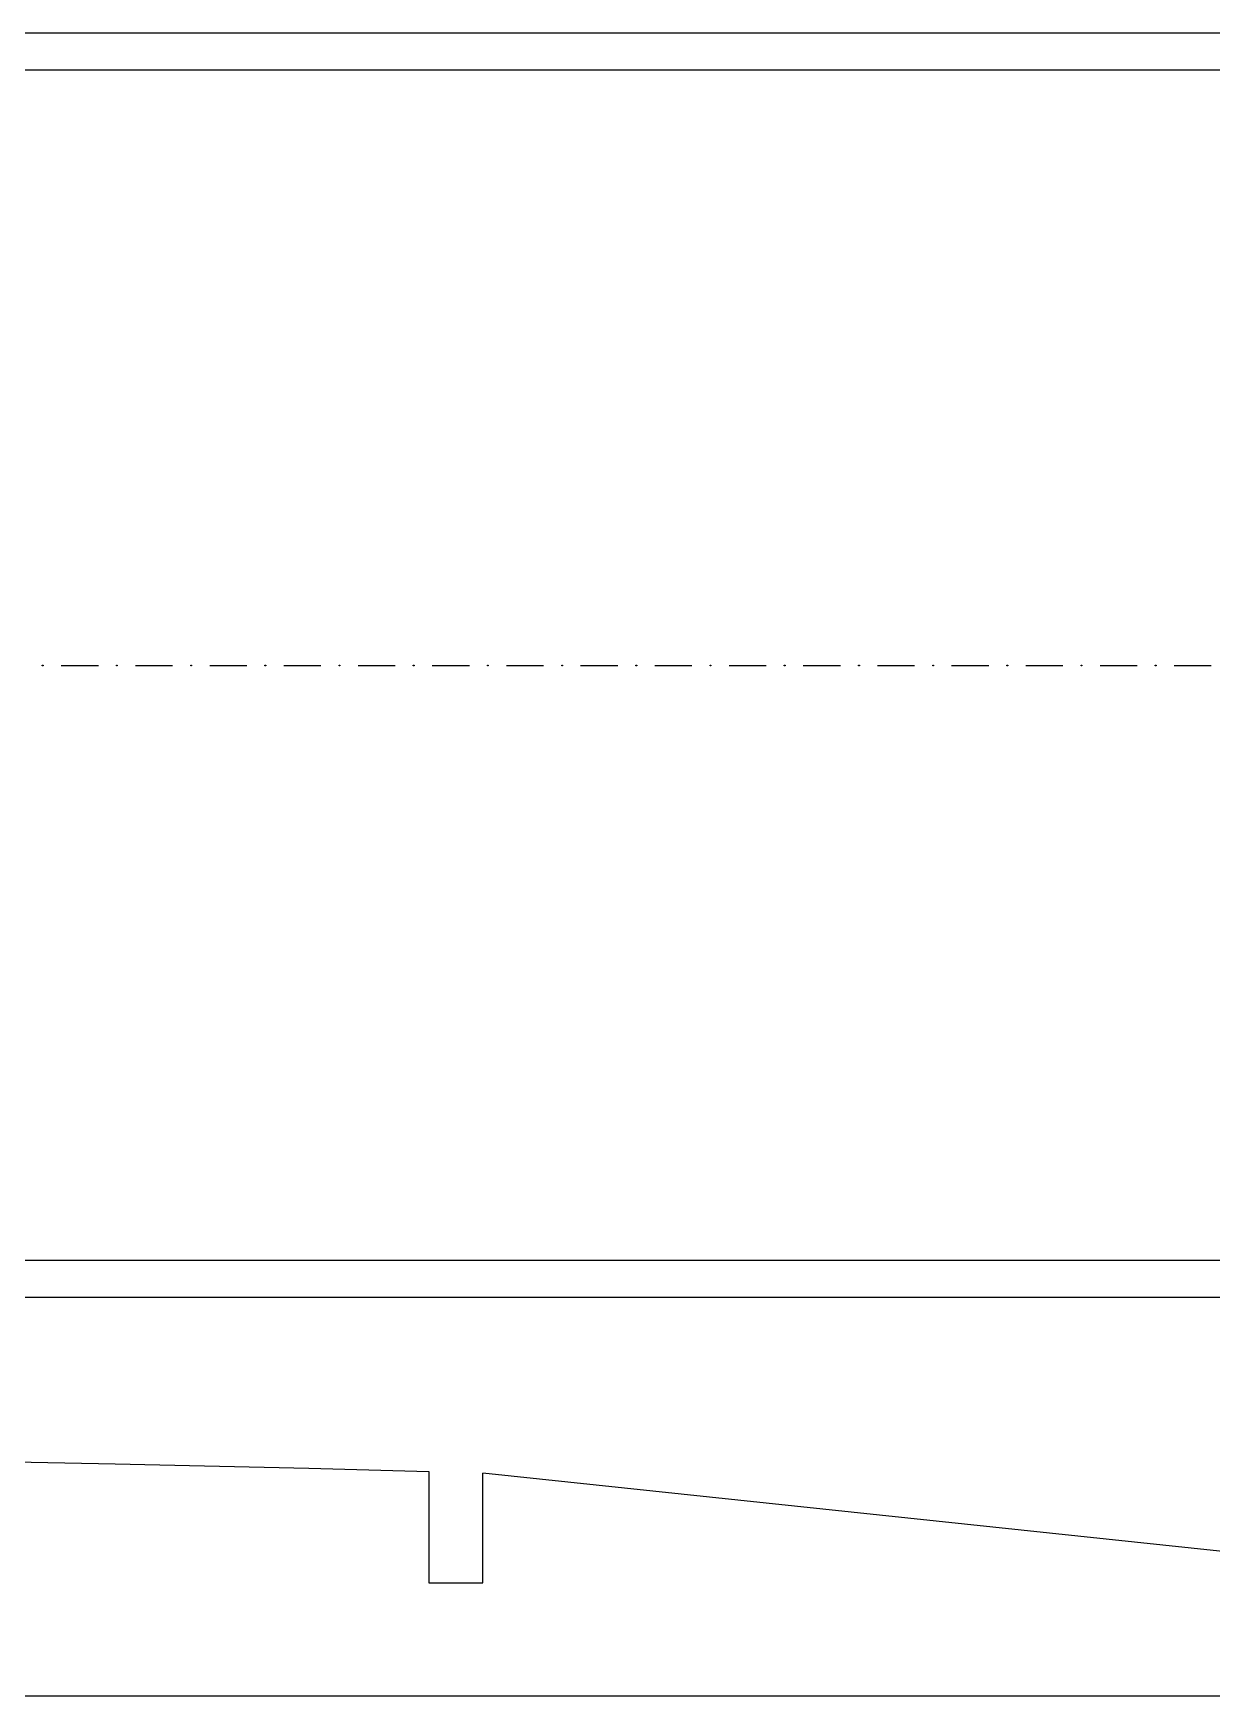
# Model space of a CAD drawing. Header units: feet. Extents: x 0 to 17916, y -1 to 10932.
# Drawn here: x 1649 to 3238, y 471 to 2713 of the extents above; entities that cross this region are included whole.
import ezdxf

# ---------------------------------------------------------------- set-up
doc = ezdxf.new("R2010")
doc.units = ezdxf.units.FT
doc.header["$MEASUREMENT"] = 0

msp = doc.modelspace()

# ---------------------------------------------------------------- linework, layer by layer
at = {"color": 7}
for p, q in [((7591.6, 2712.7), (1011.3, 2712.7)), ((7591.6, 1007.9), (1011.3, 1007.9)), ((1497.5, 788.9), (1759.8, 783.9)), ((1759.8, 783.9), (2020.9, 777.8)), ((2020.9, 777.8), (2182.6, 773.4)), ((2182.6, 773.4), (2182.6, 623.3)), ((2255.4, 623.3), (2255.4, 771.1)), ((3537.4, 635.6), (2255.4, 771.1)), ((2182.6, 623.3), (2255.4, 623.3)), ((515.6, 471.1), (4681.5, 471.1))]:
    msp.add_line(p, q, dxfattribs=at)
at = {"color": 82}
for p, q in [((7591.6, 2662.7), (965.7, 2662.7)), ((7591.6, 1057.9), (965.7, 1057.9))]:
    msp.add_line(p, q, dxfattribs=at)
at = {"color": 5}
for p, q in [((1661.4, 1860.8), (1662.5, 1860.8)), ((1661.4, 1859.7), (1661.4, 1860.8)), ((1662.5, 1860.8), (1662.5, 1859.7)), ((1761.4, 1860.8), (1762.5, 1860.8)), ((1761.4, 1859.7), (1761.4, 1860.8)), ((1762.5, 1860.8), (1762.5, 1859.7)), ((1861.4, 1860.8), (1862.6, 1860.8)), ((1861.4, 1859.7), (1861.4, 1860.8)), ((1862.6, 1860.8), (1862.6, 1859.7)), ((1961.5, 1860.8), (1962.6, 1860.8)), ((1961.5, 1859.7), (1961.5, 1860.8)), ((1962.6, 1860.8), (1962.6, 1859.7)), ((2061.5, 1860.8), (2062.6, 1860.8)), ((2061.5, 1859.7), (2061.5, 1860.8)), ((2062.6, 1860.8), (2062.6, 1859.7)), ((2161.5, 1860.8), (2162.6, 1860.8)), ((2161.5, 1859.7), (2161.5, 1860.8)), ((2162.6, 1860.8), (2162.6, 1859.7)), ((2261.5, 1860.8), (2262.6, 1860.8)), ((2261.5, 1859.7), (2261.5, 1860.8)), ((2262.6, 1860.8), (2262.6, 1859.7)), ((2361.6, 1860.8), (2362.7, 1860.8)), ((2361.6, 1859.7), (2361.6, 1860.8)), ((2362.7, 1860.8), (2362.7, 1859.7)), ((2461.6, 1860.8), (2462.7, 1860.8)), ((2461.6, 1859.7), (2461.6, 1860.8)), ((2462.7, 1860.8), (2462.7, 1859.7)), ((2561.6, 1860.8), (2562.7, 1860.8)), ((2561.6, 1859.7), (2561.6, 1860.8)), ((2562.7, 1860.8), (2562.7, 1859.7)), ((2661.6, 1860.8), (2662.7, 1860.8)), ((2661.6, 1859.7), (2661.6, 1860.8)), ((2662.7, 1860.8), (2662.7, 1859.7)), ((2761.7, 1860.8), (2762.8, 1860.8)), ((2761.7, 1859.7), (2761.7, 1860.8)), ((2762.8, 1860.8), (2762.8, 1859.7)), ((2861.7, 1860.8), (2862.8, 1860.8)), ((2861.7, 1859.7), (2861.7, 1860.8)), ((2862.8, 1860.8), (2862.8, 1859.7)), ((2961.7, 1860.8), (2962.8, 1860.8)), ((2961.7, 1859.7), (2961.7, 1860.8)), ((2962.8, 1860.8), (2962.8, 1859.7)), ((3061.7, 1860.8), (3062.8, 1860.8)), ((3061.7, 1859.7), (3061.7, 1860.8)), ((3062.8, 1860.8), (3062.8, 1859.7)), ((3161.7, 1860.8), (3162.9, 1860.8)), ((3161.7, 1859.7), (3161.7, 1860.8)), ((3162.9, 1860.8), (3162.9, 1859.7)), ((1662.5, 1859.7), (1661.4, 1859.7)), ((1687, 1860.3), (1737, 1860.3)), ((1762.5, 1859.7), (1761.4, 1859.7)), ((1787, 1860.3), (1837, 1860.3)), ((1862.6, 1859.7), (1861.4, 1859.7)), ((1887, 1860.3), (1937, 1860.3)), ((1962.6, 1859.7), (1961.5, 1859.7)), ((1987, 1860.3), (2037, 1860.3)), ((2062.6, 1859.7), (2061.5, 1859.7)), ((2087.1, 1860.3), (2137.1, 1860.3)), ((2162.6, 1859.7), (2161.5, 1859.7)), ((2187.1, 1860.3), (2237.1, 1860.3)), ((2262.6, 1859.7), (2261.5, 1859.7)), ((2287.1, 1860.3), (2337.1, 1860.3)), ((2362.7, 1859.7), (2361.6, 1859.7)), ((2387.1, 1860.3), (2437.1, 1860.3)), ((2462.7, 1859.7), (2461.6, 1859.7)), ((2487.1, 1860.3), (2537.2, 1860.3)), ((2562.7, 1859.7), (2561.6, 1859.7)), ((2587.2, 1860.3), (2637.2, 1860.3)), ((2662.7, 1859.7), (2661.6, 1859.7)), ((2687.2, 1860.3), (2737.2, 1860.3)), ((2762.8, 1859.7), (2761.7, 1859.7)), ((2787.2, 1860.3), (2837.2, 1860.3)), ((2862.8, 1859.7), (2861.7, 1859.7)), ((2887.2, 1860.3), (2937.2, 1860.3)), ((2962.8, 1859.7), (2961.7, 1859.7)), ((2987.3, 1860.3), (3037.3, 1860.3)), ((3062.8, 1859.7), (3061.7, 1859.7)), ((3087.3, 1860.3), (3137.3, 1860.3)), ((3162.9, 1859.7), (3161.7, 1859.7)), ((3187.3, 1860.3), (3237.3, 1860.3))]:
    msp.add_line(p, q, dxfattribs=at)

doc.saveas('drawing.dxf')
